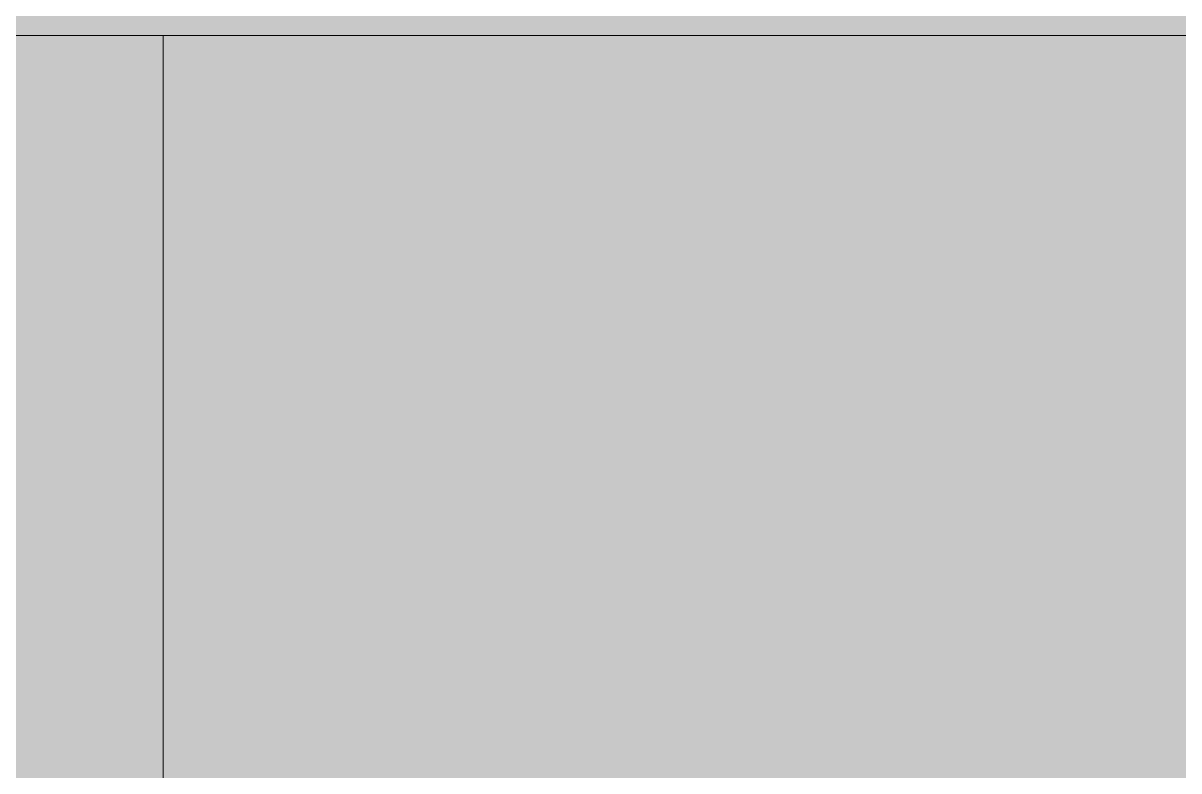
# Model space of a CAD drawing. Header units: inches. Extents: x 20139 to 37433, y -23296 to -20170.
# Drawn here: x 31390.149 to 31391.287, y -22686.527 to -22685.791 of the extents above; entities that cross this region are included whole.
import ezdxf

# ---------------------------------------------------------------- set-up
doc = ezdxf.new("R2010")
doc.units = ezdxf.units.IN
doc.header["$MEASUREMENT"] = 0
doc.layers.add('A-GLAZ-CWMG', color=51, linetype='Continuous', lineweight=9)
doc.layers.add('I-WALL', color=2, linetype='Continuous', lineweight=9)

# ---------------------------------------------------------------- blocks, each defined once
blk = doc.blocks.new('Rectangular Mullion - Rectangular Mullion 1-769207-Level 1')
at = {"layer": 'A-GLAZ-CWMG'}
h = blk.add_hatch(color=256, dxfattribs=at)
h.paths.add_polyline_path([(22796.6402, -22493.2312), (22796.6402, -22459.0437), (22794.3902, -22459.0437), (22794.3902, -22493.2312)], flags=0)
h.paths.add_polyline_path([(22798.3902, -22493.2312), (22798.3902, -22459.0437), (22797.6402, -22459.0437), (22797.6402, -22493.2312)], flags=0)
blk.add_line((22798.3902, -22493.2312), (22798.3902, -22459.0437), dxfattribs=at)
blk = doc.blocks.new('Rectangular Mullion - Rectangular Mullion 1-827464-Level 1')
at = {"layer": 'A-GLAZ-CWMG'}
blk.add_hatch(color=256, dxfattribs=at).paths.add_polyline_path([(1, -2), (-1, -2), (-1, 2), (1, 2)], flags=0)
at = {"layer": 'A-GLAZ-CWMG', "lineweight": 13}
for p, q in [((1, 2), (-1, 2)), ((1, -2), (1, 2))]:
    blk.add_line(p, q, dxfattribs=at)

msp = doc.modelspace()

# ---------------------------------------------------------------- hatches: boundary and pattern name
at = {"layer": 'I-WALL'}
h = msp.add_hatch(color=256, dxfattribs=at)
h.paths.add_polyline_path([(31425.47419, -22690.30281), (31431.97419, -22690.30281), (31431.97419, -22685.30281), (31431.47419, -22685.30281), (31431.47419, -22687.67781), (31427.47419, -22687.67781), (31427.47419, -22689.80281), (31328.09919, -22689.80281), (31328.09919, -22690.30281), (31392.28669, -22690.30281)], flags=0)
h.paths.add_polyline_path([(31319.97419, -22690.30281), (31320.09919, -22690.29697), (31320.09919, -22689.80281), (31319.97419, -22689.80281)], flags=0)
h.paths.add_polyline_path([(31425.47419, -22685.80281), (31427.47419, -22685.80281), (31427.47419, -22685.30281), (31328.09919, -22685.30281), (31328.09919, -22685.80281), (31416.27419, -22685.80281)], flags=0)
h.paths.add_polyline_path([(31319.97419, -22685.80281), (31320.09919, -22685.80281), (31320.09919, -22685.30281), (31319.97419, -22685.30281)], flags=0)

# ---------------------------------------------------------------- block references
at = {"layer": 'A-GLAZ-CWMG', "rotation": 90.0000000000043}
msp.add_blockref('Rectangular Mullion - Rectangular Mullion 1-769207-Level 1', (8897.05545, -45484.19304), dxfattribs=at)
at = {"layer": 'A-GLAZ-CWMG', "extrusion": (0, 0, -1)}
msp.add_blockref('Rectangular Mullion - Rectangular Mullion 1-827464-Level 1', (-31391.28669, -22687.80281), dxfattribs=at)

doc.saveas('drawing.dxf')
